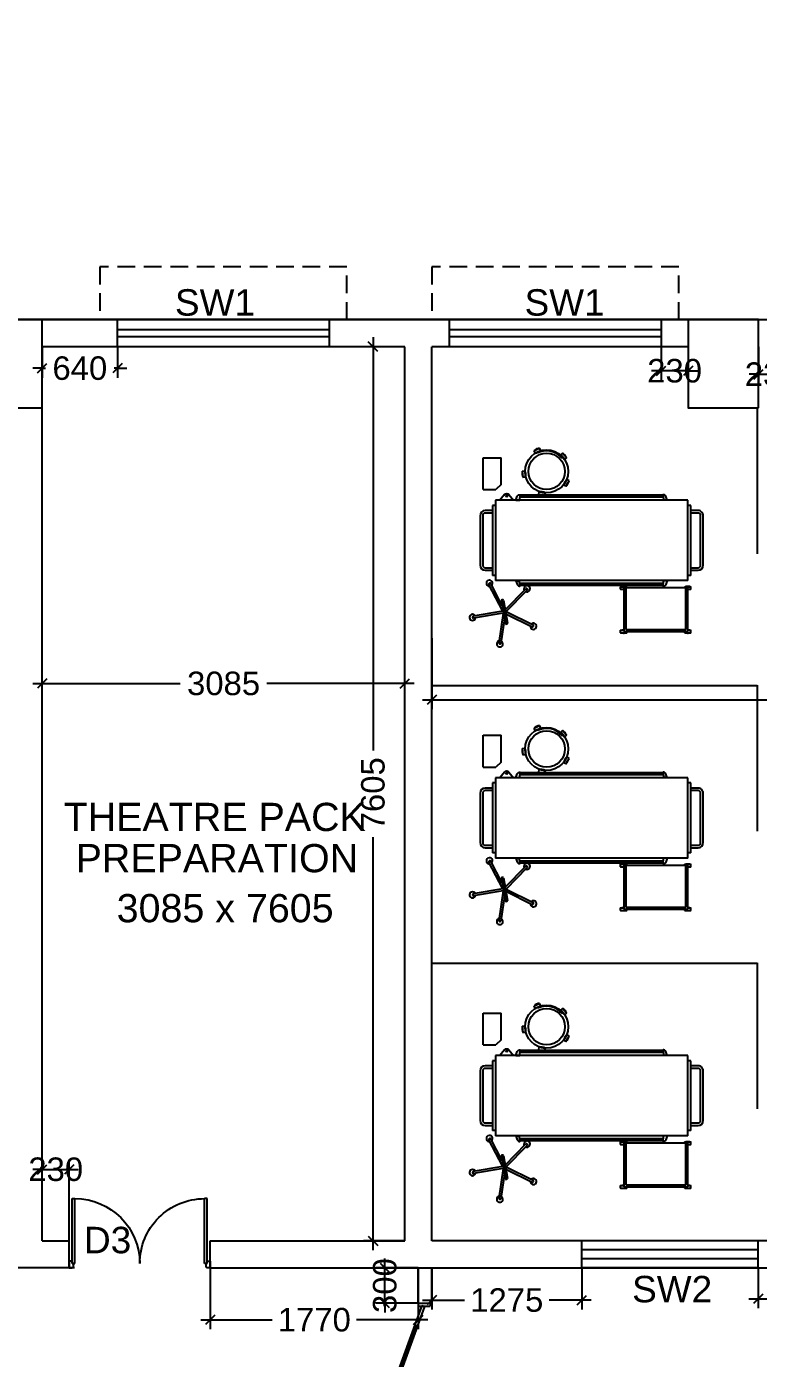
# Model space of a CAD drawing. Extents: x 7897917 to 8423973, y -6487334 to -6173396.
# Drawn here: x 7941419 to 7947644, y -6386789 to -6375462 of the extents above; entities that cross this region are included whole.
import ezdxf
from ezdxf.enums import TextEntityAlignment as Align

# ---------------------------------------------------------------- set-up
doc = ezdxf.new("R2010")
doc.units = 0
doc.header["$LTSCALE"] = 600
doc.header["$MEASUREMENT"] = 0
doc.header["$PDMODE"] = 35
doc.linetypes.add('DASHED', pattern=[0.75, 0.5, -0.25])
doc.layers.get('0').update_dxf_attribs({"linetype": 'CONTINUOUS'})
doc.layers.get('Defpoints').update_dxf_attribs({"linetype": 'CONTINUOUS'})
for name, color, linetype in [('Beds', 33, 'CONTINUOUS'), ('chajja', 7, 'CONTINUOUS'), ('DIM-TEXT', 8, 'CONTINUOUS'), ('DIMEN', 5, 'CONTINUOUS'), ('DOOR', 32, 'CONTINUOUS'), ('furniture', 33, 'CONTINUOUS'), ('joinery', 7, 'CONTINUOUS'), ('LA-column', 3, 'CONTINUOUS'), ('LOADING', 140, 'CONTINUOUS'), ('P-Wall', 8, 'CONTINUOUS'), ('Room Dim', 1, 'CONTINUOUS'), ('TEXT', 6, 'CONTINUOUS'), ('Walls', 7, 'CONTINUOUS'), ('WIN', 151, 'CONTINUOUS'), ('Window', 4, 'CONTINUOUS'), ('Working Dim', 5, 'CONTINUOUS')]:
    doc.layers.add(name, color=color, linetype=linetype)
doc.styles.add('ari', font='arial.ttf')
doc.styles.add('ARIAL', font='arial.ttf')
doc.styles.add('RT', font='romant.shx')
doc.linetypes.add('ZIGZAG', pattern='A,0.0001,-0.2,[131,ltypeshp.shx,S=0.2,R=0,X=-0.2,Y=0],-0.4,[131,ltypeshp.shx,S=0.2,R=180,X=0.2,Y=0],-0.2', length=0.8001)
doc.dimstyles.new('int. dim', dxfattribs={"dimtxt": 450, "dimasz": 80, "dimexe": 80, "dimexo": 0, "dimgap": 70, "dimtad": 0, "dimdec": 0, "dimzin": 12, "dimdsep": 46, "dimtxsty": 'ari', "dimblk": 'OBLIQUE', "dimcen": 2, "dimdle": 80, "dimclrd": 256, "dimclre": 256, "dimclrt": 6, "dimadec": 0, "dimazin": 0, "dimtfac": 1, "dimtdec": 0, "dimtix": 1, "dimtmove": 2, "dimatfit": 3, "dimfxl": 1, "dimtolj": 1, "dimtzin": 0, "dimlwd": -1, "dimlwe": -1, "dimarcsym": 0})
doc.dimstyles.new('TEXT', dxfattribs={"dimscale": 0, "dimtxt": 600, "dimasz": 300, "dimexe": 300, "dimexo": 30, "dimgap": 50, "dimtad": 0, "dimdec": 0, "dimzin": 0, "dimdsep": 46, "dimtxsty": 'RT', "dimblk": 'OBLIQUE', "dimcen": 0.09, "dimdle": 300, "dimclrd": 256, "dimclre": 256, "dimclrt": 170, "dimadec": 0, "dimazin": 0, "dimtfac": 1, "dimtdec": 0, "dimtofl": 0, "dimtmove": 2, "dimatfit": 3, "dimfxl": 1, "dimfrac": 2, "dimtolj": 1, "dimtzin": 0, "dimlwd": -1, "dimlwe": -1, "dimarcsym": 0})

# ---------------------------------------------------------------- blocks, each defined once
blk = doc.blocks.new('HF12177-P')
for p, q in [((-0.01962610505505324, -0.00701301616703276), (-0.1885364131370046, 0.225472078058198)), ((0, 0), (-0.172356073249512, 0.2372277831040526)), ((0, 0), (0.1723560732495408, 0.2372277831040623)), ((0.01962610505505857, -0.00701301616703276), (0.1885364131370282, 0.2254720780581989)), ((-0.06313751514671928, -0.02701301616703233), (-0.2950583245726666, -0.1023686551157921)), ((-0.009999999999994458, -0.03077683537175346), (-0.2888779846851648, -0.1213897854416945)), ((-0.1199999999999939, -0.01501301616703277), (-0.1199999999999957, -0.01901301616703233)), ((-0.1119999999999948, -0.00701301616703276), (0.1120000000000059, -0.00701301616703276)), ((-0.1119999999999965, -0.02701301616703233), (0.1120000000000059, -0.02701301616703233)), ((-0.09999999999999432, -0.007013016167033648), (-0.09999999999999432, -0.02701301616703233)), ((-0.009999999999994458, -0.03077683537175346), (-0.009999999999994458, -0.3240065014399303)), ((0.01000000000000512, -0.03077683537175346), (0.01000000000000512, -0.3240065014399303)), ((0.01000000000000512, -0.03077683537175346), (0.2888779846851794, -0.1213897854416901)), ((0.06313751514673571, -0.02701301616703145), (0.2950583245726759, -0.1023686551157867)), ((0.1000000000000054, -0.007013016167033648), (0.1000000000000054, -0.02701301616703233)), ((0.120000000000005, -0.01501301616703188), (0.120000000000005, -0.01901301616703144))]:
    blk.add_line(p, q)
for centre, radius, start, end in [((-0.1851523544721125, 0.2378273370610664), 0.03, 325.4712206343755, 286.5287793654765), ((0.1851523544721343, 0.2378273370610664), 0.03, 253.4712206343819, 214.5287793655101), ((-0.182064277182004, 0.2301743600765382), 0.008, 126.3732650475615, 215.9999999999982), ((1.06581410364015e-14, -0.01701301616703343), 0.315, 125.6267349524411, 126.3732650475588), ((-0.1788282092045108, 0.2325255010857132), 0.008, 36.00000000000045, 125.6267349524374), ((0.1788282092045397, 0.232525501085723), 0.008, 54.37326504756317, 143.9999999999995), ((1.06581410364015e-14, -0.01701301616703343), 0.315, 53.62673495244072, 54.37326504755895), ((0.1820642771820293, 0.2301743600765391), 0.008, 323.9999999999944, 53.62673495243742), ((-0.2995828026329743, -0.1143533693951433), 0.03, 37.47122063443059, 358.5287793655251), ((-0.2925861886176673, -0.1099771072461531), 0.008, 107.9999999999986, 197.6267349524409), ((1.06581410364015e-14, -0.01701301616703343), 0.315, 197.6267349524403, 198.3732650475586), ((-0.2913501206401641, -0.1137813333113336), 0.008, 198.3732650475597, 287.9999999999986), ((-0.1119999999999948, -0.01501301616703277), 0.008, 90, 180), ((-0.1119999999999965, -0.01901301616703233), 0.008, 180, 270), ((0.1120000000000059, -0.01501301616703277), 0.008, 5.088887490341627e-12, 90), ((0.1120000000000059, -0.01901301616703233), 0.008, 270, 8.472997671418809e-12), ((0.2995828026329908, -0.1143533693951397), 0.03, 181.4712206344971, 142.5287793654337), ((0.2913501206401787, -0.1137813333113291), 0.008, 252.0000000000014, 341.6267349524443), ((0.2925861886176766, -0.1099771072461468), 0.008, 342.3732650475619, 71.99999999999949), ((1.06581410364015e-14, -0.01701301616703343), 0.315, 341.6267349524418, 342.3732650475601), ((5.329070518200751e-15, -0.3320130161670392), 0.03, 109.471220634488, 70.52877936551204), ((-0.001999999999995339, -0.3240065014399303), 0.008, 180, 269.6267349524439), ((1.06581410364015e-14, -0.01701301616703343), 0.315, 269.62673495244, 270.3732650475582), ((0.002000000000005997, -0.3240065014399303), 0.008, 270.3732650475562, 0)]:
    blk.add_arc(centre, radius, start, end)
blk = doc.blocks.new('HF10037A-P')
for p, q in [((-0.03011709724837175, 0.4128749965991823), (-0.03011709724837175, 0.3878749965991055)), ((0.02988290275162697, 0.4128749965991148), (-0.03011709724837175, 0.4128749965991148)), ((0.02988290275162697, 0.4128749965991823), (0.02988290275162697, 0.3878749965991055)), ((-0.2160525138592426, 0.2789039041790815), (-0.2302968111260739, 0.2206192578700055)), ((-0.2160525138593101, 0.2789039041790993), (-0.1917672445637884, 0.2729687803178997)), ((-0.1917672445637955, 0.2729687803179033), (-0.2060115418306268, 0.2146841340088237)), ((0.02988290275162697, 0.3878749965991162), (-0.03011709724837175, 0.3878749965991162)), ((0.1910921669758672, 0.2695071478072855), (0.2148999593378491, 0.2771353207767859)), ((0.1910921669759347, 0.2695071478073068), (0.2093997821026718, 0.2123684461387256)), ((0.214899959337842, 0.2771353207767824), (0.2332075744645792, 0.2199966191081977)), ((-0.2302968111261414, 0.2206192578700197), (-0.2060115418306196, 0.2146841340088237)), ((0.1908838352392159, 0.2371938978821255), (0.2004280270011662, 0.2401785927762283)), ((0.2093997821026079, 0.2123684461387043), (0.2332075744645898, 0.2199966191082012)), ((-0.1636657826348653, 0.006451148579099453), (-0.1486595070781931, 0.02644644037294697)), ((-0.1636657826348227, 0.006451148579152743), (-0.1156770823297393, -0.02956391275674619)), ((-0.1486595070782002, 0.02644644037293986), (-0.1006708067731132, -0.009568620962962626)), ((0.09645314628088997, -0.01079381201414975), (0.1459382012176675, 0.02313595865858531)), ((0.1105905507278635, -0.03141258490447285), (0.1600756056646375, 0.002517185768265762)), ((0.1106889997900531, 0.01092285473245624), (0.1162234497795396, 0.002593997469105602)), ((0.1600756056646766, 0.002517185768208918), (0.1459382012176604, 0.02313595865859241)), ((-0.1156770823297784, -0.02956391275680303), (-0.1006708067731097, -0.00956862096295552)), ((0.1105905507279026, -0.03141258490452969), (0.09645314628088641, -0.01079381201414265))]:
    blk.add_line(p, q)
for radius in [0.21, 0.1775]:
    blk.add_circle((0, 0.1774999999999949), radius)
for centre, radius, start, end in [((-0.000117097248374165, 0.3253749965990949), 0.0925000000000189, 71.0753555839526, 108.9246444160474), ((-0.1381762199585701, 0.228988647510409), 0.0925000000000189, 147.341926456288, 185.1912152883828), ((-0.2838878357312673, 0.2645993906774891), 0.09249999999998697, 327.3419264562813, 5.19121528838951), ((-0.000117097248374165, 0.4753749965991005), 0.09249999999998697, 251.0753555839458, 288.9246444160542), ((0.2835732478060038, 0.2676364023661826), 0.0925000000000189, 178.8411553886974, 216.6904442207922), ((0.140726493634542, 0.2218673645493361), 0.09249999999998697, 358.8411553886907, 36.69044422079896), ((0, 0.1774999999999949), 0.2, 303.6036768277244, 17.36570028251947), ((-0.08714946803408097, 0.05842713918946885), 0.0925000000000189, 214.1874776764499, 252.0367665085446), ((-0.1771871213738372, -0.06154461157325031), 0.09249999999998697, 34.18747767644319, 72.03676650855141), ((0.1706765893136755, -0.06599463179389886), 0.09249999999998697, 105.5121094669247, 143.361398299033), ((0.08585216263183426, 0.05771800554804329), 0.0925000000000189, 285.5121094669315, 323.3613982990262)]:
    blk.add_arc(centre, radius, start, end)
blk = doc.blocks.new('ME17678-P')
at = {"layer": 'furniture', "color": 21}
for p, q in [((-0.04999999999999982, 0.1749999999999998), (0.2599999999999998, 0.1749999999999998)), ((-0.04999999999999982, 0.1749999999999998), (-0.04999999999999893, 0.04999999999999893)), ((0.2599999999999998, 0.1749999999999998), (0.2599999999999998, 0)), ((0, 0), (-0.04999999999999982, 0.04999999999999982)), ((-8.881784197001252e-16, 0), (0.2599999999999998, 0))]:
    blk.add_line(p, q, dxfattribs=at)
blk = doc.blocks.new('A$C6969112B')
at = {"layer": 'furniture', "color": 8}
for p, q in [((428.3311017833184, 1689.020115254214), (477.5791967643891, 1728.583034474985)), ((477.5791967643891, 1766.340989556396), (1159.940854871413, 1766.340989556396)), ((477.5791967643891, 130.9097845383221), (477.5791967643891, 1766.340989556396)), ((521.2156922712456, 1792.522886862513), (1116.304359360831, 1792.522886862513)), ((521.2156922712456, 1766.340989556396), (521.2156922712456, 1792.522886862513)), ((1116.304359360831, 1766.340989556396), (1116.304359360831, 1792.522886862513)), ((1159.940854871413, 130.9097845383221), (1159.940854871413, 1766.340989556396)), ((428.3311017833184, 1654.110918846331), (477.5791967643891, 1614.547999622882)), ((475.957820214564, 1595.002848973149), (475.957820214564, 1560.866927345982)), ((1161.562231418444, 1595.002848973149), (1161.562231418444, 1560.866927345982)), ((432.3213247044478, 1559.11354580184), (432.3213247044478, 1556.885811113752)), ((433.9427012552042, 342.5926976721967), (433.9427012552042, 1556.885811113752)), ((451.3972994594369, 342.5926976721967), (451.3972994594369, 1556.885811113752)), ((453.018676006468, 1559.11354580184), (453.018676006468, 1556.885811113752)), ((1184.501375627005, 1559.11354580184), (1184.501375627005, 1556.885811113752)), ((1186.122752176365, 342.5926976721967), (1186.122752176365, 1556.885811113752)), ((1203.577350379666, 342.5926976721967), (1203.577350379666, 1556.885811113752)), ((1205.198726927629, 1559.11354580184), (1205.198726927629, 1556.885811113752)), ((1234.122897203779, 702.5478756958619), (1212.304649445461, 702.5478756958619)), ((1212.304649445461, 702.5478756958619), (1212.304649445461, 650.1840810816502)), ((1234.122897203779, 702.5478756958619), (1234.122897203779, 676.3659783874173)), ((1605.033109028591, 702.5478756770026), (1583.214861269342, 702.5478756770026)), ((1583.214861269342, 702.5478756770026), (1583.214861269342, 676.3659783742623)), ((1605.033109028591, 702.5478756770026), (1605.033109028591, 650.1840810686117)), ((1223.213773307623, 650.1840810816502), (1212.304649445461, 650.1840810816502)), ((1223.213773294585, 130.9097845118959), (1223.213773307623, 676.3659783924231)), ((1223.213773307623, 676.3659783924231), (1594.123985155253, 676.3659783742623)), ((1223.213773307623, 658.9113801862113), (1576.669386936119, 658.9113801675849)), ((1576.669386936119, 658.9113801675849), (1576.669386922615, 148.3643827047199)), ((1594.123985155253, 676.3659783742623), (1594.123985116137, 130.9097844985081)), ((1605.033109028591, 650.1840810686117), (1594.12398514268, 650.1840810686117)), ((432.3213247044478, 340.3649629814317), (432.3213247044478, 342.5926976721967)), ((453.018676006468, 340.3649629814317), (453.018676006468, 342.5926976721967)), ((1184.501375627005, 340.3649629814317), (1184.501375627005, 342.5926976721967)), ((1205.198726927629, 340.3649629814317), (1205.198726927629, 342.5926976721967)), ((475.957820214564, 304.4756598094245), (475.957820214564, 338.6115814400837)), ((1161.562231418444, 304.4756598094245), (1161.562231418444, 338.6115814400837)), ((1159.940854871413, 130.9097845383221), (477.5791967643891, 130.9097845383221)), ((521.2156922712456, 104.727887234767), (521.2156922712456, 130.9097845383221)), ((1116.304359360831, 104.727887234767), (1116.304359360831, 130.9097845383221)), ((1223.213773294585, 157.0916818146361), (1212.30464940914, 157.0916818146361)), ((1212.30464940914, 157.0916818146361), (1212.30464940914, 104.7278872007737)), ((1576.669386922615, 148.3643826998305), (1223.213773294585, 148.3643827129854)), ((1594.123985118465, 130.9097844930366), (1223.213773294585, 130.9097845064243)), ((1234.122897153953, 130.9097845064243), (1234.122897153953, 104.7278872007737)), ((1583.214861258632, 130.9097844930366), (1583.214861258632, 104.7278871875023)), ((1605.033109004376, 157.0916817965917), (1594.123985118465, 157.0916817965917)), ((1605.033109004376, 157.0916817965917), (1605.033109004376, 104.7278871821472)), ((1116.304359360831, 104.727887234767), (521.2156922712456, 104.727887234767)), ((1234.122897153953, 104.7278872007737), (1212.30464940914, 104.7278872007737)), ((1605.033109004376, 104.7278871821472), (1583.214861258632, 104.7278871875023))]:
    blk.add_line(p, q, dxfattribs=at)
for points in [[(564.8521877813619, 1792.522886862513), (564.8521877813619, 1853.613980573136, -0.414213562373095), (608.4886832900811, 1897.250476082903), (1029.031368345255, 1897.250476082903, -0.414213562373095), (1072.667863852577, 1853.613980573136), (1072.667863852577, 1792.522886862513)], [(586.6704355340917, 1792.522886862513), (586.6704355340917, 1853.613980573136, -0.4142135623730867), (608.4886832900811, 1875.432228329009), (1029.031368345255, 1875.432228329009, -0.4142135623730867), (1050.849616097985, 1853.613980573136), (1050.849616097985, 1792.522886862513)], [(475.957820214564, 1592.669804053614), (451.3972994594369, 1585.029178265133, 0.3187806538221751), (429.9615850227419, 1563.094662034186), (429.9615850227419, 1559.11354580184), (455.3784156918991, 1559.11354580184), (455.3784156918991, 1563.094662034186), (475.957820214564, 1563.094662034186)], [(1161.562231418444, 1592.669804053614), (1186.122752176365, 1585.029178265133, -0.3187806538221751), (1207.558466612129, 1563.094662034186), (1207.558466612129, 1559.11354580184), (1182.141635944368, 1559.11354580184), (1182.141635944368, 1563.094662034186), (1161.562231418444, 1563.094662034186)], [(475.957820214564, 306.8087047317531), (451.3972994594369, 314.4493305202341, -0.3187806538221751), (429.9615850227419, 336.3838467490859), (429.9615850227419, 340.3649629814317), (455.3784156918991, 340.3649629814317), (455.3784156918991, 336.3838467490859), (475.957820214564, 336.3838467490859)], [(1161.562231418444, 306.8087047317531), (1186.122752176365, 314.4493305202341, 0.3187806538221751), (1207.558466612129, 336.3838467490859), (1207.558466612129, 340.3649629814317), (1182.141635944368, 340.3649629814317), (1182.141635944368, 336.3838467490859), (1161.562231418444, 336.3838467490859)], [(1072.667863852577, 104.727887234767), (1072.667863852577, 43.63679352193139, -0.4142135623730935), (1029.031368345255, 0.0002980123972520232), (608.4886832900811, 0.0002980123972520232, -0.4142135623730976), (564.8521877813619, 43.63679352193139), (564.8521877813619, 104.727887234767)], [(1050.849616097985, 104.727887234767), (1050.849616097985, 43.63679352193139, -0.4142135623730867), (1029.031368345255, 21.81854576559272), (608.4886832900811, 21.81854576559272, -0.4142135623730867), (586.6704355340917, 43.63679352193139), (586.6704355340917, 104.727887234767)]]:
    blk.add_lwpolyline(points, format="xyb", dxfattribs=at)
for points in [[(475.957820214564, 1595.002848973149), (477.5791967643891, 1595.002848973149)], [(1161.562231418444, 1595.002848973149), (1159.940854871413, 1595.002848973149)], [(432.3213247044478, 1556.885811113752), (453.018676006468, 1556.885811113752)], [(475.957820214564, 1560.866927345982), (477.5791967643891, 1560.866927345982)], [(1161.562231418444, 1560.866927345982), (1159.940854871413, 1560.866927345982)], [(1205.198726927629, 1556.885811113752), (1184.501375627005, 1556.885811113752)], [(432.3213247044478, 342.5926976721967), (453.018676006468, 342.5926976721967)], [(1205.198726927629, 342.5926976721967), (1184.501375627005, 342.5926976721967)], [(475.957820214564, 338.6115814400837), (477.5791967643891, 338.6115814400837)], [(475.957820214564, 304.4756598094245), (477.5791967643891, 304.4756598094245)], [(1161.562231418444, 338.6115814400837), (1159.940854871413, 338.6115814400837)], [(1161.562231418444, 304.4756598094245), (1159.940854871413, 304.4756598094245)]]:
    blk.add_lwpolyline(points, dxfattribs=at)
blk.add_circle((435.1496661624406, 1671.565517050447), 9.274811492653477, dxfattribs=at)
for centre, radius, start, end in [((440.7478381365072, 1671.565517050447), 21.42051213595215, 125.4270338307635, 234.5729661692365), ((1288.668516570469, 676.3659783874173), 80.72751669332821, 161.0753555594316, 198.9246444405684), ((1157.759030041983, 676.3659783924231), 80.72751669335607, 0, 18.92464438468371), ((1659.578728418099, 676.3659783661133), 80.72751669332821, 161.0753555594316, 180), ((1528.669241879368, 676.3659783792682), 80.72751669335607, 341.0753555594316, 18.92464438468371), ((1288.668516559293, 130.9097845064243), 80.72751669332821, 161.0753555594316, 198.9246444405684), ((1157.759030032204, 130.9097845118959), 80.72751669335607, 341.0753555594316, 0), ((1659.578728381777, 130.9097844854696), 80.72751669332821, 180, 198.9246444405684), ((1528.669241852826, 130.9097844930366), 80.72751669335607, 341.0753556153163, 18.92464444056838)]:
    blk.add_arc(centre, radius, start, end, dxfattribs=at)
at = {"layer": 'LOADING', "color": 8, "yscale": 872.7299101983663, "zscale": 872.7299101979671}
for name, p, xscale, rotation in [('HF12177-P', (1424.710554017081, 1676.020758703934), -872.7299101979006, 170.2976301882088), ('HF10037A-P', (215.055055351695, 1177.968455060734), -872.7299102004868, 353.6512974186875)]:
    blk.add_blockref(name, p, dxfattribs=dict(at, xscale=xscale, rotation=rotation))
at = {"layer": 'LOADING', "color": 8, "xscale": -872.7299101983663, "yscale": 872.7299101983663, "zscale": 872.7299101979671}
blk.add_blockref('ME17678-P', (343.1594718375709, 1718.784164686804), dxfattribs=at)
blk = doc.blocks.new('A$C627C057E')
at = {"layer": 'Window', "linetype": 'Continuous'}
for p, q in [((750, 230), (-750, 230)), ((-750, 230), (-750, 0)), ((750, 230), (750, 0)), ((750, 153.3333333320916), (-750, 153.3333333320916)), ((750, 76.66666666790843), (-750, 76.66666666790843)), ((750, 0), (-750, 0))]:
    blk.add_line(p, q, dxfattribs=at)
blk = doc.blocks.new('Z$W@#5624')
at = {"layer": 'DOOR'}
for p, q in [((19.1931269839406, 469.7108599827625), (840.4000005498528, 768.6057177550392)), ((27.73298007249832, 446.2478064824827), (848.9398536421359, 745.142664254643)), ((187.7044282406569, 517.7583047868684), (680.4285523816943, 697.0952194505371)), ((676.1586258374155, 708.8267462007934), (684.6984789296985, 685.3636927003972)), ((0, 399.5017601335421), (0, 499.3772001727484)), ((0, 499.3772001727484), (24.96886004135013, 499.3772001727484)), ((19.1931269839406, 469.7108599827625), (27.73298007249832, 446.2478064824827)), ((24.96886004135013, 399.5017601335421), (24.96886004135013, 499.3772001727484)), ((183.434501696378, 529.489831537474), (191.9743547849357, 506.0267780367285)), ((1770.024942912161, 452.6311538242735), (948.8180693462491, 153.7362960521132)), ((1778.564796000719, 429.1681003239937), (1770.024942912161, 452.6311538242735)), ((1797.757922988385, 499.3772001727484), (1772.789062947035, 499.3772001727484)), ((1772.789062947035, 399.5017601335421), (1772.789062947035, 499.3772001727484)), ((1797.757922988385, 399.5017601335421), (1797.757922988385, 499.3772001727484)), ((0, 399.5017601335421), (24.96886004135013, 399.5017601335421)), ((1778.564796000719, 429.1681003239937), (957.3579224385321, 130.2732425518334)), ((1610.053494744003, 381.1206555198878), (1117.329370606691, 201.7837408562191)), ((1614.323421288282, 369.3891287692823), (1605.783568199724, 392.8521822700277)), ((1797.757922988385, 399.5017601335421), (1772.789062947035, 399.5017601335421)), ((1113.059444058686, 213.515267606359), (1121.59929715097, 190.0522141060792))]:
    blk.add_line(p, q, dxfattribs=at)
at = {"layer": 'DOOR', "color": 145}
for centre, ratio, start_param, end_param in [((0, 449.4394801533781), 0.9999999987281364, 2.617993895650716, 3.665191446791339), ((1797.757922988385, 449.4394801533781), 0.9999999987281363, -0.5235987579390775, 0.5235987932015447)]:
    blk.add_ellipse(centre, major_axis=(-898.8789614941404, 1.584834503687796e-05), ratio=ratio, start_param=start_param, end_param=end_param, dxfattribs=at)
blk = doc.blocks.new('Z$W@#1275')
at = {"layer": 'DOOR'}
for p, q in [((73.06782003119588, 1499.977962647332), (0, 1499.977962647332)), ((0, 1499.977962647332), (0, 1467.097443633247)), ((0, 1467.097443633247), (1.826695499941707, 1467.097443633247)), ((10.96017300430685, 1456.137270628707), (10.96017300430685, 1457.963966129348)), ((10.96017300430685, 1456.137270628707), (47.49408301990479, 1456.137270628707)), ((47.49408301990479, 1467.097443633247), (736.4192433170974, 1467.097443633247)), ((47.49408301990479, 1467.097443633247), (47.49408301990479, 1438.914141621324)), ((47.49408301990479, 1456.137270628707), (47.49408301990479, 1467.097443633247)), ((47.49408301990479, 1467.097443633247), (73.06782003119588, 1467.097443633247)), ((47.49408301990479, 1438.914141621324), (736.4192433170974, 1438.914141621324)), ((73.06782003119588, 1467.097443633247), (73.06782003119588, 1499.977962647332)), ((736.4192433170974, 1467.097443633247), (736.4192433170974, 1438.914141621324)), ((0, 32.8805190139683), (1.826695499941707, 32.8805190139683)), ((0, 0), (0, 32.8805190139683)), ((73.06782003119588, 0), (0, 0)), ((10.96017300430685, 43.8406920186244), (10.96017300430685, 42.01399651786778)), ((10.96017300430685, 43.8406920186244), (47.49408301990479, 43.8406920186244)), ((47.49408301990479, 61.06382102600764), (736.4192433170974, 61.06382102600764)), ((47.49408301990479, 32.8805190139683), (47.49408301990479, 61.06382102600764)), ((47.49408301990479, 43.8406920186244), (47.49408301990479, 32.8805190139683)), ((47.49408301990479, 32.8805190139683), (736.4192433170974, 32.8805190139683)), ((47.49408301990479, 32.8805190139683), (73.06782003119588, 32.8805190139683)), ((73.06782003119588, 32.8805190139683), (73.06782003119588, 0)), ((736.4192433170974, 32.8805190139683), (736.4192433170974, 61.06382102600764))]:
    blk.add_line(p, q, dxfattribs=at)
for centre, start, end in [((10.96017300430685, 1467.097443633247), 180, 270), ((10.96017300430685, 32.8805190139683), 90, 180)]:
    blk.add_arc(centre, 9.13347750388912, start, end, dxfattribs=at)
at = {"layer": 'DOOR', "color": 145}
for centre, start, end in [((47.49408301990479, 1438.914141621324), 270, 0), ((47.49408301990479, 61.06382102600764), 0, 90)]:
    blk.add_arc(centre, 688.9251602976728, start, end, dxfattribs=at)
blk = doc.blocks.new('_Oblique')
at = {"color": 0, "linetype": 'ByBlock', "lineweight": -2}
blk.add_line((-0.5, -0.5), (0.5, 0.5), dxfattribs=at)
blk = doc.blocks.new('*D257')
at = {"layer": 'Defpoints', "color": 0, "transparency": 16777216}
for p in [(7944867.298335723, -6380664.27647396), (7953511.952104642, -6380664.276445215, 13.30150872900494), (7953511.952104642, -6381187.160648908)]:
    blk.add_point(p, dxfattribs=at)
at = {"layer": 'Working Dim', "transparency": 16777216}
for p, q in [((7944867.298335723, -6380664.27647396), (7944867.298335723, -6381267.160648908)), ((7953511.952104642, -6380664.276445215), (7953511.952104642, -6381267.160648908)), ((7944787.298335723, -6381187.160648908), (7948820.102709951, -6381187.160648908)), ((7953591.952104642, -6381187.160648908), (7949559.147730414, -6381187.160648908))]:
    blk.add_line(p, q, dxfattribs=at)
at = {"layer": 'Working Dim', "transparency": 16777216, "xscale": 80, "yscale": 80, "zscale": 80, "rotation": 180}
blk.add_blockref('_Oblique', (7944867.298335723, -6381187.160648908), dxfattribs=at)
at = {"layer": 'Working Dim', "transparency": 16777216, "xscale": 80, "yscale": 80, "zscale": 80}
blk.add_blockref('_Oblique', (7953511.952104642, -6381187.160648908), dxfattribs=at)
at = {"layer": 'Working Dim', "color": 6, "transparency": 16777216, "insert": (7949189.625220182, -6381187.160648908), "char_height": 200, "attachment_point": 5, "style": 'ari'}
blk.add_mtext('\\A1;8645', dxfattribs=at)
blk = doc.blocks.new('*D458')
at = {"layer": 'Defpoints', "color": 0, "transparency": 16777216}
for p in [(7944466.678709239, -6386019.984646889), (7944751.298690469, -6386019.984646889, 13.30150872900494), (7944751.298687973, -6386319.84394203, 13.30150872900494)]:
    blk.add_point(p, dxfattribs=at)
at = {"layer": 'Working Dim', "transparency": 16777216}
for p, q in [((7944466.678709239, -6386019.984646889), (7944466.678709239, -6385939.984646889)), ((7944751.298690469, -6386019.984646889), (7944386.678709239, -6386019.984646889)), ((7944466.678709239, -6386319.84394203), (7944466.678709239, -6386019.984646889)), ((7944751.298687973, -6386319.84394203), (7944386.678709239, -6386319.84394203)), ((7944466.678709239, -6386319.84394203), (7944466.678709239, -6386399.84394203))]:
    blk.add_line(p, q, dxfattribs=at)
at = {"layer": 'Working Dim', "transparency": 16777216, "xscale": 80, "yscale": 80, "zscale": 80}
for p, rotation in [((7944466.678709239, -6386019.984646889), 270), ((7944466.678709239, -6386319.84394203), 90)]:
    blk.add_blockref('_Oblique', p, dxfattribs=dict(at, rotation=rotation))
at = {"layer": 'Working Dim', "color": 6, "transparency": 16777216, "insert": (7944466.678709241, -6386169.914294459), "char_height": 200, "attachment_point": 5, "rotation": 90, "style": 'ari'}
blk.add_mtext('\\A1;300', dxfattribs=at)
blk = doc.blocks.new('*D459')
at = {"layer": 'Defpoints', "color": 0, "transparency": 16777216}
for p in [(7944866.298690469, -6386019.993896185, 13.30150872900494), (7946141.603300969, -6386019.993896186, 4.787747192938696), (7946141.603300969, -6386294.223068449)]:
    blk.add_point(p, dxfattribs=at)
at = {"layer": 'Working Dim', "transparency": 16777216}
for p, q in [((7944866.298690469, -6386019.993896185), (7944866.298690469, -6386374.223068449)), ((7946141.603300969, -6386019.993896186), (7946141.603300969, -6386374.223068449)), ((7944786.298690469, -6386294.223068449), (7945143.978280849, -6386294.223068449)), ((7946221.603300969, -6386294.223068449), (7945863.923710589, -6386294.223068449))]:
    blk.add_line(p, q, dxfattribs=at)
at = {"layer": 'Working Dim', "transparency": 16777216, "xscale": 80, "yscale": 80, "zscale": 80, "rotation": 180}
blk.add_blockref('_Oblique', (7944866.298690469, -6386294.223068449), dxfattribs=at)
at = {"layer": 'Working Dim', "transparency": 16777216, "xscale": 80, "yscale": 80, "zscale": 80}
blk.add_blockref('_Oblique', (7946141.603300969, -6386294.223068449), dxfattribs=at)
at = {"layer": 'Working Dim', "color": 6, "transparency": 16777216, "insert": (7945503.950995719, -6386294.223068449), "char_height": 200, "attachment_point": 5, "style": 'ari'}
blk.add_mtext('\\A1;1275', dxfattribs=at)
blk = doc.blocks.new('*D460')
at = {"layer": 'Defpoints', "color": 0, "transparency": 16777216}
for p in [(7947641.603300969, -6386019.515800891, 4.787747192938241), (7948496.719450924, -6386019.515799421, 4.787747192938241), (7948496.719450924, -6386283.221269066)]:
    blk.add_point(p, dxfattribs=at)
at = {"layer": 'Working Dim', "transparency": 16777216}
for p, q in [((7947641.603300969, -6386019.515800891), (7947641.603300969, -6386363.221269066)), ((7948496.719450924, -6386019.515799421), (7948496.719450924, -6386363.221269066)), ((7947561.603300969, -6386283.221269066), (7947777.333272262, -6386283.221269066)), ((7948576.719450924, -6386283.221269066), (7948360.98947963, -6386283.221269066))]:
    blk.add_line(p, q, dxfattribs=at)
at = {"layer": 'Working Dim', "transparency": 16777216, "xscale": 80, "yscale": 80, "zscale": 80, "rotation": 180}
blk.add_blockref('_Oblique', (7947641.603300969, -6386283.221269066), dxfattribs=at)
at = {"layer": 'Working Dim', "transparency": 16777216, "xscale": 80, "yscale": 80, "zscale": 80}
blk.add_blockref('_Oblique', (7948496.719450924, -6386283.221269066), dxfattribs=at)
at = {"layer": 'Working Dim', "color": 6, "transparency": 16777216, "insert": (7948069.161375946, -6386283.221269066), "char_height": 200, "attachment_point": 5, "style": 'ari'}
blk.add_mtext('\\A1;855', dxfattribs=at)
blk = doc.blocks.new('*D1458')
at = {"layer": 'Defpoints', "color": 0, "linetype": 'Continuous', "transparency": 16777216}
for p in [(7959834.047771554, -6373075.4552082, 1.031049310014614), (7918773.907012943, -6373178.322741056, -5.479245616139385), (7918773.907012943, -6374379.848510845)]:
    blk.add_point(p, dxfattribs=at)
at = {"layer": 'DIM-TEXT', "transparency": 16777216}
for p, q in [((7959834.047771554, -6373075.4552082), (7959834.047771554, -6374679.848510845)), ((7918773.907012943, -6373178.322741056), (7918773.907012943, -6374679.848510845)), ((7918473.907012943, -6374379.848510845), (7926706.81069716, -6374379.848510845)), ((7960134.047771554, -6374379.848510845), (7951901.144087338, -6374379.848510845))]:
    blk.add_line(p, q, dxfattribs=at)
at = {"layer": 'DIM-TEXT', "linetype": 'Continuous', "transparency": 16777216, "xscale": 300, "yscale": 300, "zscale": 300, "rotation": 180}
blk.add_blockref('_Oblique', (7918773.907012943, -6374379.848510845), dxfattribs=at)
at = {"layer": 'DIM-TEXT', "linetype": 'Continuous', "transparency": 16777216, "xscale": 300, "yscale": 300, "zscale": 300}
blk.add_blockref('_Oblique', (7959834.047771554, -6374379.848510845), dxfattribs=at)
at = {"layer": 'DIM-TEXT', "color": 170, "linetype": 'Continuous', "transparency": 16777216, "insert": (7939303.977392249, -6374379.848510845), "char_height": 750, "attachment_point": 5, "style": 'ari'}
blk.add_mtext('\\A1;{\\H1.067x;POST OPARATIVE (Surgery) - WARD  ( 20 Beds )}', dxfattribs=at)
blk = doc.blocks.new('*D1491')
at = {"layer": 'Defpoints', "color": 0, "transparency": 16777216}
for p in [(7944637.298417081, -6381049.509607701), (7941551.95611311, -6381173.552195408), (7944637.298417081, -6381173.55141342)]:
    blk.add_point(p, dxfattribs=at)
at = {"layer": 'Working Dim', "transparency": 16777216}
for p, q in [((7941551.95611311, -6381173.552195408), (7941551.95611311, -6380969.509607701)), ((7944637.298417081, -6381173.55141342), (7944637.298417081, -6380969.509607701)), ((7941471.95611311, -6381049.509607701), (7942725.309393336, -6381049.509607701)), ((7944717.298417081, -6381049.509607701), (7943463.945136855, -6381049.509607701))]:
    blk.add_line(p, q, dxfattribs=at)
at = {"layer": 'Working Dim', "transparency": 16777216, "xscale": 80, "yscale": 80, "zscale": 80, "rotation": 180}
blk.add_blockref('_Oblique', (7941551.95611311, -6381049.509607701), dxfattribs=at)
at = {"layer": 'Working Dim', "transparency": 16777216, "xscale": 80, "yscale": 80, "zscale": 80}
blk.add_blockref('_Oblique', (7944637.298417081, -6381049.509607701), dxfattribs=at)
at = {"layer": 'Working Dim', "color": 6, "transparency": 16777216, "insert": (7943094.627265096, -6381049.509607701), "char_height": 200, "attachment_point": 5, "style": 'ari'}
blk.add_mtext('\\A1;3085', dxfattribs=at)
blk = doc.blocks.new('*D1529')
at = {"layer": 'Defpoints', "color": 0, "transparency": 16777216}
for p in [(7944365.797150094, -6378184.538539005), (7944636.298062026, -6378184.538539005), (7944636.298965408, -6385789.596056236)]:
    blk.add_point(p, dxfattribs=at)
at = {"layer": 'Working Dim', "transparency": 16777216}
for p, q in [((7944365.797150094, -6378104.538539005), (7944365.797150094, -6381618.499766925)), ((7944636.298062026, -6378184.538539005), (7944285.797150094, -6378184.538539005)), ((7944365.797150094, -6385869.596056236), (7944365.797150094, -6382355.634828316)), ((7944636.298965408, -6385789.596056236), (7944285.797150094, -6385789.596056236))]:
    blk.add_line(p, q, dxfattribs=at)
at = {"layer": 'Working Dim', "transparency": 16777216, "xscale": 80, "yscale": 80, "zscale": 80}
for p, rotation in [((7944365.797150094, -6378184.538539005), 90), ((7944365.797150094, -6385789.596056236), 270)]:
    blk.add_blockref('_Oblique', p, dxfattribs=dict(at, rotation=rotation))
at = {"layer": 'Working Dim', "color": 6, "transparency": 16777216, "insert": (7944365.797150096, -6381987.06729762), "char_height": 200, "attachment_point": 5, "rotation": 90, "style": 'ari'}
blk.add_mtext('\\A1;7605', dxfattribs=at)
blk = doc.blocks.new('*D1577')
at = {"layer": 'Defpoints', "color": 0, "transparency": 16777216}
for p in [(7941781.708758876, -6385181.71129151), (7941551.956611228, -6385789.59582443), (7941781.708758876, -6385789.59582443)]:
    blk.add_point(p, dxfattribs=at)
at = {"layer": 'Working Dim', "transparency": 16777216}
for p, q in [((7941551.956611228, -6385181.71129151), (7941471.956611228, -6385181.71129151)), ((7941551.956611228, -6385789.59582443), (7941551.956611228, -6385101.71129151)), ((7941551.956611228, -6385181.71129151), (7941781.708758876, -6385181.71129151)), ((7941781.708758876, -6385789.59582443), (7941781.708758876, -6385101.71129151)), ((7941781.708758876, -6385181.71129151), (7941861.708758876, -6385181.71129151))]:
    blk.add_line(p, q, dxfattribs=at)
at = {"layer": 'Working Dim', "transparency": 16777216, "xscale": 80, "yscale": 80, "zscale": 80}
blk.add_blockref('_Oblique', (7941551.956611228, -6385181.71129151), dxfattribs=at)
at = {"layer": 'Working Dim', "transparency": 16777216, "xscale": 80, "yscale": 80, "zscale": 80, "rotation": 180}
blk.add_blockref('_Oblique', (7941781.708758876, -6385181.71129151), dxfattribs=at)
at = {"layer": 'Working Dim', "color": 6, "transparency": 16777216, "insert": (7941666.832685051, -6385181.71129151), "char_height": 200, "attachment_point": 5, "style": 'ari'}
blk.add_mtext('\\A1;230', dxfattribs=at)
blk = doc.blocks.new('*D1578')
at = {"layer": 'Defpoints', "color": 0, "transparency": 16777216}
for p in [(7942981.708759789, -6386019.98464689), (7944751.298690469, -6386019.984646889), (7942981.708759789, -6386461.191976815)]:
    blk.add_point(p, dxfattribs=at)
at = {"layer": 'Working Dim', "transparency": 16777216}
for p, q in [((7942981.708759789, -6386019.98464689), (7942981.708759789, -6386541.191976815)), ((7944751.298690469, -6386019.984646889), (7944751.298690469, -6386541.191976815)), ((7942901.708759789, -6386461.191976815), (7943507.622415443, -6386461.191976815)), ((7944831.298690469, -6386461.191976815), (7944225.385034815, -6386461.191976815))]:
    blk.add_line(p, q, dxfattribs=at)
at = {"layer": 'Working Dim', "transparency": 16777216, "xscale": 80, "yscale": 80, "zscale": 80, "rotation": 180}
blk.add_blockref('_Oblique', (7942981.708759789, -6386461.191976815), dxfattribs=at)
at = {"layer": 'Working Dim', "transparency": 16777216, "xscale": 80, "yscale": 80, "zscale": 80}
blk.add_blockref('_Oblique', (7944751.298690469, -6386461.191976815), dxfattribs=at)
at = {"layer": 'Working Dim', "color": 6, "transparency": 16777216, "insert": (7943866.503725129, -6386461.191976815), "char_height": 200, "attachment_point": 5, "style": 'ari'}
blk.add_mtext('\\A1;1770', dxfattribs=at)
blk = doc.blocks.new('*D2402')
at = {"layer": 'Defpoints', "color": 0, "transparency": 16777216}
for p in [(7941551.955699979, -6378184.538075393), (7942192.126881002, -6378184.538075393), (7942192.126881002, -6378368.141987757)]:
    blk.add_point(p, dxfattribs=at)
at = {"layer": 'Working Dim', "transparency": 16777216}
for p, q in [((7941551.955699979, -6378184.538075393), (7941551.955699979, -6378448.141987757)), ((7942192.126881002, -6378184.538075393), (7942192.126881002, -6378448.141987757)), ((7941551.955699979, -6378368.141987757), (7941471.955699979, -6378368.141987757)), ((7941551.955699979, -6378368.141987757), (7941580.895315047, -6378368.141987757)), ((7942192.126881002, -6378368.141987757), (7942163.187265934, -6378368.141987757)), ((7942192.126881002, -6378368.141987757), (7942272.126881002, -6378368.141987757))]:
    blk.add_line(p, q, dxfattribs=at)
at = {"layer": 'Working Dim', "transparency": 16777216, "xscale": 80, "yscale": 80, "zscale": 80}
blk.add_blockref('_Oblique', (7941551.955699979, -6378368.141987757), dxfattribs=at)
at = {"layer": 'Working Dim', "transparency": 16777216, "xscale": 80, "yscale": 80, "zscale": 80, "rotation": 180}
blk.add_blockref('_Oblique', (7942192.126881002, -6378368.141987757), dxfattribs=at)
at = {"layer": 'Working Dim', "color": 6, "transparency": 16777216, "insert": (7941872.041290491, -6378368.141987757), "char_height": 200, "attachment_point": 5, "style": 'ari'}
blk.add_mtext('\\A1;640', dxfattribs=at)
blk = doc.blocks.new('*D2403')
at = {"layer": 'Defpoints', "color": 0, "transparency": 16777216}
for p in [(7946816.046183909, -6378184.538075393), (7947046.046183909, -6378184.538075393), (7946816.046183909, -6378390.252114773)]:
    blk.add_point(p, dxfattribs=at)
at = {"layer": 'Working Dim', "transparency": 16777216}
for p, q in [((7946816.046183909, -6378184.538075393), (7946816.046183909, -6378470.252114773)), ((7947046.046183909, -6378184.538075393), (7947046.046183909, -6378470.252114773)), ((7946816.046183909, -6378390.252114773), (7946736.046183909, -6378390.252114773)), ((7947046.046183909, -6378390.252114773), (7946816.046183909, -6378390.252114773)), ((7947046.046183909, -6378390.252114773), (7947126.046183909, -6378390.252114773))]:
    blk.add_line(p, q, dxfattribs=at)
at = {"layer": 'Working Dim', "transparency": 16777216, "xscale": 80, "yscale": 80, "zscale": 80}
blk.add_blockref('_Oblique', (7946816.046183909, -6378390.252114773), dxfattribs=at)
at = {"layer": 'Working Dim', "transparency": 16777216, "xscale": 80, "yscale": 80, "zscale": 80, "rotation": 180}
blk.add_blockref('_Oblique', (7947046.046183909, -6378390.252114773), dxfattribs=at)
at = {"layer": 'Working Dim', "color": 6, "transparency": 16777216, "insert": (7946931.046183909, -6378390.252114773), "char_height": 200, "attachment_point": 5, "style": 'ari'}
blk.add_mtext('\\A1;230', dxfattribs=at)
blk = doc.blocks.new('*D2404')
at = {"layer": 'Defpoints', "color": 0, "transparency": 16777216}
for p in [(7947646.046183909, -6378184.538075391), (7947876.046183909, -6378184.569101586), (7947876.046183909, -6378419.465870274)]:
    blk.add_point(p, dxfattribs=at)
at = {"layer": 'Working Dim', "transparency": 16777216}
for p, q in [((7947646.046183909, -6378184.538075391), (7947646.046183909, -6378499.465870274)), ((7947876.046183909, -6378184.569101586), (7947876.046183909, -6378499.465870274)), ((7947646.046183909, -6378419.465870274), (7947566.046183909, -6378419.465870274)), ((7947646.046183909, -6378419.465870274), (7947876.046183909, -6378419.465870274)), ((7947876.046183909, -6378419.465870274), (7947956.046183909, -6378419.465870274))]:
    blk.add_line(p, q, dxfattribs=at)
at = {"layer": 'Working Dim', "transparency": 16777216, "xscale": 80, "yscale": 80, "zscale": 80}
blk.add_blockref('_Oblique', (7947646.046183909, -6378419.465870274), dxfattribs=at)
at = {"layer": 'Working Dim', "transparency": 16777216, "xscale": 80, "yscale": 80, "zscale": 80, "rotation": 180}
blk.add_blockref('_Oblique', (7947876.046183909, -6378419.465870274), dxfattribs=at)
at = {"layer": 'Working Dim', "color": 6, "transparency": 16777216, "insert": (7947761.046183909, -6378419.465870274), "char_height": 200, "attachment_point": 5, "style": 'ari'}
blk.add_mtext('\\A1;230', dxfattribs=at)

msp = doc.modelspace()

# ---------------------------------------------------------------- linework, layer by layer
msp.add_lwpolyline([(7918923.907238855, -6377494.510183385), (7925914.042491297, -6377494.510183385), (7925914.042491297, -6377954.538075392), (7959603.95649481, -6377954.569101586)])
at = {"layer": 'Beds', "linetype": 'ZIGZAG', "ltscale": 0.6}
for p, q in [((7947634.535275585, -6378702.778403953), (7947634.535275585, -6379945.278403942)), ((7944866.298526998, -6381064.91475695), (7947634.535275585, -6381064.914756946)), ((7947634.535275585, -6381063.074227266), (7947634.535275585, -6382305.574227255)), ((7944866.298526998, -6383427.051109951), (7947634.535275589, -6383427.051109944)), ((7947634.535275592, -6383425.210580263), (7947634.535275592, -6384667.710580252))]:
    msp.add_line(p, q, dxfattribs=at)
at = {"layer": 'chajja', "color": 7, "linetype": 'DASHED', "ltscale": 0.5}
for points in [[(7944142.126881002, -6377954.537843583), (7944142.126881002, -6377504.537843583), (7942042.126881002, -6377504.537843583), (7942042.126881002, -6377954.537843583)], [(7946966.046183909, -6377954.568869776), (7946966.046183909, -6377504.568869776), (7944866.046183909, -6377504.568869776), (7944866.046183909, -6377954.568869776)]]:
    msp.add_lwpolyline(points, dxfattribs=at)
at = {"layer": 'LA-column', "color": 2, "elevation": 2.389699450282933}
for points in [[(7941552.045916612, -6378704.496817274), (7941552.045916612, -6377954.496817274), (7940952.045916612, -6377954.496817274), (7940952.045916612, -6378704.496817274)], [(7947646.046183909, -6378704.500177285), (7947646.046183909, -6377954.500177285), (7947046.046183909, -6377954.500177285), (7947046.046183909, -6378704.500177285)]]:
    msp.add_lwpolyline(points, close=True, dxfattribs=at)
at = {"layer": 'Walls'}
for p, q in [((7947046.046183909, -6377954.538075392), (7941551.955699979, -6377954.538075392)), ((7944636.298062026, -6378184.538075393), (7941551.955699979, -6378184.538075393)), ((7947046.046183909, -6378184.538075393), (7944866.298164043, -6378184.538075392))]:
    msp.add_line(p, q, dxfattribs=at)
at = {"layer": 'Walls', "linetype": 'Continuous'}
for p, q in [((7944636.298965408, -6385789.596056236), (7944636.298062026, -6378184.538075394)), ((7944866.298690571, -6385789.720533649), (7944866.298164044, -6378184.538075392)), ((7941551.956611228, -6385789.59582443), (7941552.045916612, -6378704.496817274, 2.389699450282933)), ((7941551.956611229, -6385789.595860375), (7941781.708758876, -6385789.59582443)), ((7941781.708758877, -6386019.595824432), (7941781.708758876, -6385789.59582443)), ((7942981.708758876, -6385789.59582443), (7944636.298965408, -6385789.59582443)), ((7942981.708758877, -6386019.595824432), (7942981.708758876, -6385789.595824429)), ((7948496.719452537, -6385789.515800891), (7944866.298690571, -6385789.515800883)), ((7941551.95663849, -6386019.693345131), (7937261.45518805, -6386019.808247715, -1.494208067801494)), ((7941781.708758877, -6386019.595824432), (7941321.956558993, -6386019.59582443)), ((7941825.95663848, -6386019.595824432), (7941781.708758877, -6386019.595824432)), ((7941825.95663849, -6386019.693345131), (7941825.95663848, -6386019.595824432)), ((7942981.708759788, -6386019.595824431), (7948496.71945254, -6386019.595824435)), ((7944751.298685552, -6386019.515800891), (7944751.298701615, -6386019.595824433)), ((7944751.298687973, -6386319.84394203), (7944751.298690469, -6386019.984646889)), ((7944866.298690674, -6386319.853191326), (7944866.298690469, -6386019.993896185)), ((7944751.298687973, -6386319.84394203), (7944866.298690674, -6386319.853191326))]:
    msp.add_line(p, q, dxfattribs=at)
at = {"layer": 'WIN', "linetype": 'Continuous'}
for points in [[(7942192.126881002, -6377954.537843583), (7943992.126881002, -6377954.537843583), (7943992.126881002, -6378184.538075393), (7942192.126881002, -6378184.538075393)], [(7942192.126881002, -6378037.321304267), (7943992.126881002, -6378037.321304267), (7943992.126881002, -6378101.754614709), (7942192.126881002, -6378101.754614709)], [(7945016.046183909, -6377954.568869776), (7946816.046183909, -6377954.568869776), (7946816.046183909, -6378184.569101586), (7945016.046183909, -6378184.569101586)], [(7945016.046183909, -6378037.35233046), (7946816.046183909, -6378037.35233046), (7946816.046183909, -6378101.785640902), (7945016.046183909, -6378101.785640902)]]:
    msp.add_lwpolyline(points, close=True, dxfattribs=at)

# ---------------------------------------------------------------- block references
at = {"layer": 'DIMEN', "xscale": -0.8000117540359497, "yscale": 0.8000117540359497, "zscale": 0.8000117540359497, "rotation": 270}
msp.add_blockref('Z$W@#1275', (7941781.708758877, -6386019.595824432), dxfattribs=at)
at = {"layer": 'DOOR', "linetype": 'Continuous', "xscale": -1.001247152686119, "yscale": 1.001247152686119, "zscale": 1.001247152686119, "rotation": 270}
msp.add_blockref('Z$W@#5624', (7944351.298688521, -6388119.84394364), dxfattribs=at)
at = {"layer": 'P-Wall', "xscale": -1, "rotation": 90}
for p in [(7947174.45543776, -6379013.351711459), (7947174.455437764, -6381373.64753478), (7947174.455437775, -6383735.783887777)]:
    msp.add_blockref('A$C6969112B', p, dxfattribs=at)
at = {"layer": 'WIN', "linetype": 'Continuous', "xscale": -1, "rotation": 180}
msp.add_blockref('A$C627C057E', (7946891.603300969, -6385789.515800887), dxfattribs=at)

# ---------------------------------------------------------------- texts
at = {"layer": 'joinery', "style": 'ari'}
for s, p in [('SW1', (7943021.635817229, -6377920.54976627)), ('SW1', (7945995.555120136, -6377920.580792463)), ('D3', (7942108.368024074, -6385894.992500837))]:
    msp.add_text(s, height=225, dxfattribs=at).set_placement(p, align=Align.CENTER)
msp.add_text('SW2', height=225, dxfattribs=at).set_placement((7946569.846348378, -6386312.390331876, -20.68167729164136))
at = {"layer": 'Room Dim', "style": 'ARIAL'}
msp.add_text('3085 x 7605', height=240, dxfattribs=at).set_placement((7943108.038223467, -6383079.911157953), align=Align.CENTER)
at = {"layer": 'TEXT', "color": 7, "style": 'ARIAL'}
for s, p in [('THEATRE PACK', (7943019.76773377, -6382303.945452909)), ('PREPARATION', (7943037.775919306, -6382654.510771953))]:
    msp.add_text(s, height=240, dxfattribs=at).set_placement(p, align=Align.CENTER)

# ---------------------------------------------------------------- dimensions: what is measured, and where the dimension line sits
at = {"layer": 'DIM-TEXT', "linetype": 'Continuous'}
dim = msp.add_linear_dim(base=(7918773.907012943, -6374379.848510845, 5.479245616139385), p1=(7959834.047771554, -6373075.4552082, 6.510294926153999), p2=(7918773.907012943, -6373178.322741056), text='{\\H1.067x;POST OPARATIVE (Surgery) - WARD  ( 20 Beds )}', dimstyle='TEXT', override={"dimscale": 1, "dimtxt": 750, "dimexo": 0, "dimtxsty": 'ari'}, dxfattribs=at)
dim.commit()
dim.dimension.update_dxf_attribs({"geometry": '*D1458', "text_midpoint": (7939303.977392249, -6374379.848510845, 5.479245616139385)})
at = {"layer": 'Working Dim'}
for base, p1, p2, picture, middle in [((7944365.797150094, -6378184.538539005), (7944636.298965408, -6385789.596056236), (7944636.298062026, -6378184.538539005), '*D1529', (7944365.797150096, -6381987.06729762)), ((7944466.678709239, -6386019.984646889), (7944751.298687973, -6386319.84394203, 13.30150872900494), (7944751.298690469, -6386019.984646889, 13.30150872900494), '*D458', (7944466.678709241, -6386169.914294459))]:
    dim = msp.add_linear_dim(base=base, p1=p1, p2=p2, angle=270, dimstyle='int. dim', override={"dimtxt": 200}, dxfattribs=at)
    dim.commit()
    dim.dimension.update_dxf_attribs({"geometry": picture, "text_midpoint": middle})
for base, p1, p2, override, picture, middle in [((7942192.126881002, -6378368.141987757), (7941551.955699979, -6378184.538075393), (7942192.126881002, -6378184.538075393), {"dimtxt": 200, "dimarcsym": 1}, '*D2402', (7941872.041290491, -6378368.141987757)), ((7946816.046183909, -6378390.252114773), (7947046.046183909, -6378184.538075393), (7946816.046183909, -6378184.538075393), {"dimtxt": 200, "dimarcsym": 1}, '*D2403', (7946931.046183909, -6378390.252114773)), ((7947876.046183909, -6378419.465870274), (7947646.046183909, -6378184.538075391), (7947876.046183909, -6378184.569101586), {"dimtxt": 200, "dimarcsym": 1}, '*D2404', (7947761.046183909, -6378419.465870274)), ((7953511.952104642, -6381187.160648908), (7944867.298335723, -6380664.27647396), (7953511.952104642, -6380664.276445215, 13.30150872900494), {"dimtxt": 200}, '*D257', (7949189.625220182, -6381187.160648908)), ((7944637.298417081, -6381049.509607701), (7941551.95611311, -6381173.552195408), (7944637.298417081, -6381173.55141342), {"dimtxt": 200}, '*D1491', (7943094.627265096, -6381049.509607701)), ((7941781.708758876, -6385181.71129151), (7941551.956611228, -6385789.59582443), (7941781.708758876, -6385789.59582443), {"dimtxt": 200, "dimarcsym": 1}, '*D1577', (7941666.832685051, -6385181.71129151)), ((7942981.708759789, -6386461.191976815), (7944751.298690469, -6386019.984646889), (7942981.708759789, -6386019.98464689), {"dimtxt": 200, "dimarcsym": 1}, '*D1578', (7943866.503725129, -6386461.191976815)), ((7946141.603300969, -6386294.223068449), (7944866.298690469, -6386019.993896185, 13.30150872900494), (7946141.603300969, -6386019.993896186, 4.787747192938696), {"dimtxt": 200}, '*D459', (7945503.950995719, -6386294.223068449)), ((7948496.719450924, -6386283.221269066), (7947641.603300969, -6386019.515800891, 4.787747192938241), (7948496.719450924, -6386019.515799421, 4.787747192938241), {"dimtxt": 200}, '*D460', (7948069.161375946, -6386283.221269066))]:
    dim = msp.add_linear_dim(base=base, p1=p1, p2=p2, dimstyle='int. dim', override=override, dxfattribs=at)
    dim.commit()
    dim.dimension.update_dxf_attribs({"geometry": picture, "text_midpoint": middle})

doc.saveas('drawing.dxf')
